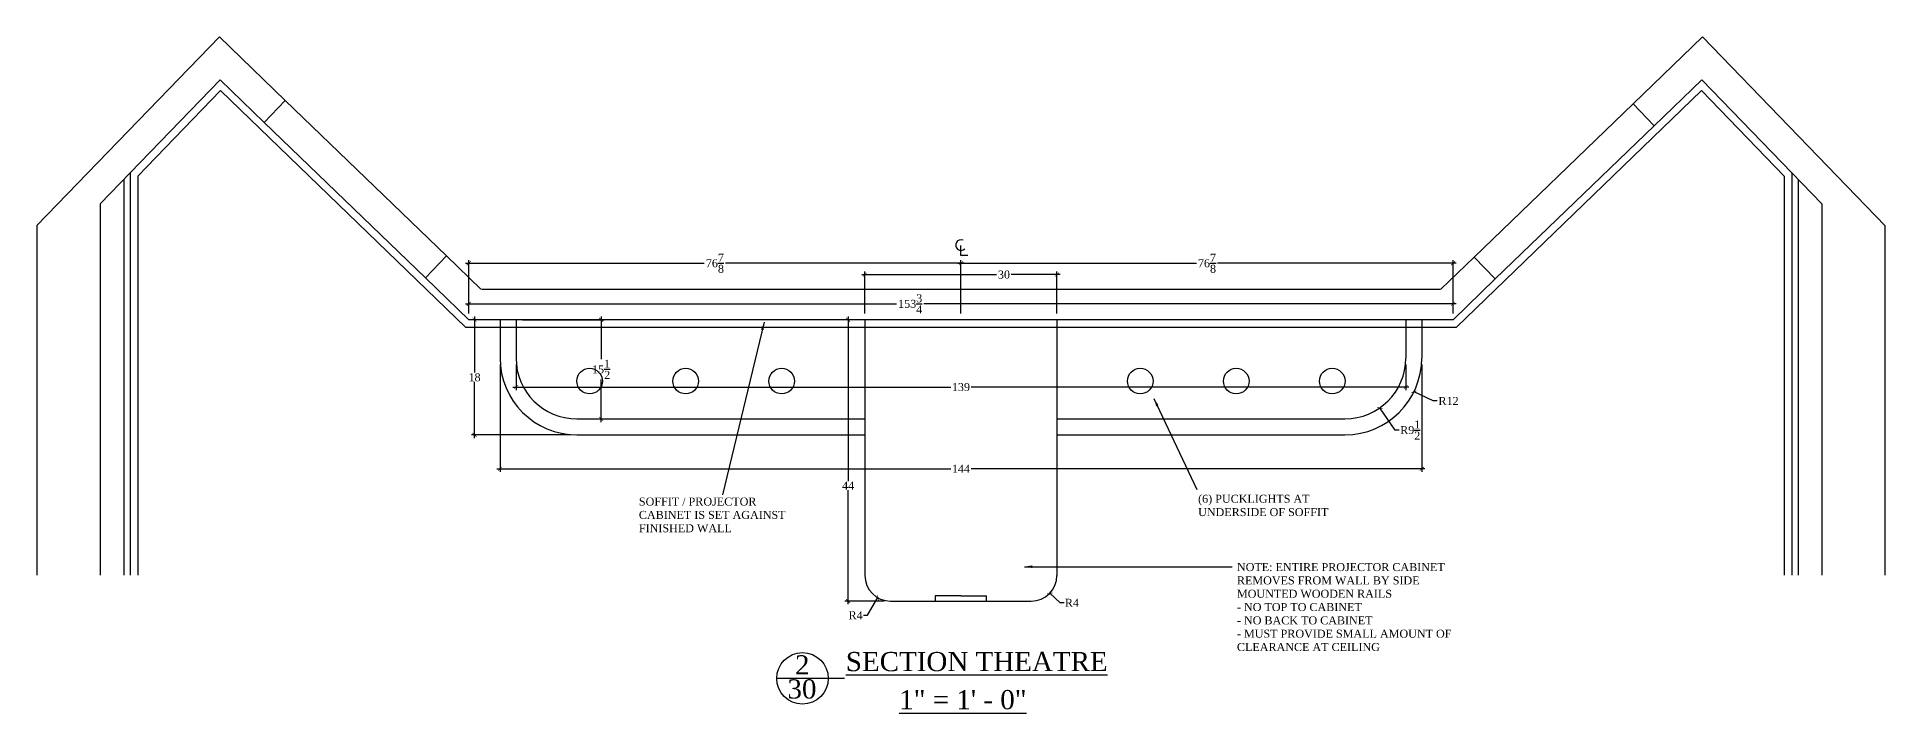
# Model space of a CAD drawing. Header units: inches. Extents: x -8 to 7069, y -18 to 1274.
# Drawn here: x 4620.2 to 4908.9, y 803.1 to 908.9 of the extents above; entities that cross this region are included whole.
import ezdxf

# ---------------------------------------------------------------- set-up
doc = ezdxf.new("R2010")
doc.units = ezdxf.units.IN
doc.header["$MEASUREMENT"] = 0
doc.layers.add('VIEWPORT', color=7, linetype='Continuous')
doc.styles.add('BOOKMAN', font='BOOKOS.TTF')
doc.dimstyles.new('SACHI-1', dxfattribs={"dimtxt": 1.25, "dimasz": 0.625, "dimexe": 0.5, "dimexo": 1, "dimgap": 0.09, "dimtad": 0, "dimtih": 1, "dimtoh": 1, "dimdec": 5, "dimzin": 3, "dimdsep": 46, "dimlunit": 5, "dimtxsty": 'BOOKMAN', "dimblk": 'ARCHTICK', "dimcen": 0, "dimdle": 0.5, "dimclrd": 5, "dimclre": 5, "dimclrt": 5, "dimadec": 1, "dimazin": 0, "dimtfac": 1, "dimtdec": 5, "dimtofl": 0, "dimtmove": 0, "dimatfit": 3, "dimfxl": 0, "dimtolj": 1, "dimtzin": 0, "dimarcsym": 0})
doc.dimstyles.new('SACHI-1-1-2', dxfattribs={"dimtxt": 0.875, "dimasz": 0.375, "dimexe": 0.5, "dimexo": 0.75, "dimgap": 0.09, "dimtad": 0, "dimtih": 1, "dimtoh": 1, "dimdec": 5, "dimzin": 3, "dimdsep": 46, "dimlunit": 5, "dimtxsty": 'BOOKMAN', "dimblk": 'ARCHTICK', "dimcen": 0, "dimdle": 0.375, "dimclrd": 5, "dimclre": 5, "dimclrt": 5, "dimadec": 1, "dimazin": 0, "dimtfac": 1, "dimtdec": 5, "dimtofl": 0, "dimtmove": 0, "dimatfit": 3, "dimfxl": 0, "dimtolj": 1, "dimtzin": 0, "dimarcsym": 0})
doc.dimstyles.new('SACHI-3', dxfattribs={"dimtxt": 0.4375, "dimasz": 0.25, "dimexe": 0.125, "dimexo": 0.5, "dimgap": 0.09, "dimtad": 0, "dimtih": 1, "dimtoh": 1, "dimdec": 5, "dimzin": 3, "dimdsep": 46, "dimlunit": 5, "dimtxsty": 'BOOKMAN', "dimblk": 'ARCHTICK', "dimcen": 0, "dimdle": 0.125, "dimclrd": 5, "dimclre": 5, "dimclrt": 5, "dimadec": 1, "dimazin": 0, "dimtfac": 1, "dimtdec": 5, "dimtofl": 0, "dimtmove": 0, "dimatfit": 3, "dimfxl": 0, "dimtolj": 1, "dimtzin": 0, "dimarcsym": 0})
doc.dimstyles.new('SACHI-3-4', dxfattribs={"dimtxt": 1.75, "dimasz": 0.75, "dimexe": 0.5, "dimexo": 1, "dimgap": 0.09, "dimtad": 0, "dimtih": 1, "dimtoh": 1, "dimdec": 5, "dimzin": 3, "dimdsep": 46, "dimlunit": 5, "dimtxsty": 'BOOKMAN', "dimblk": 'ARCHTICK', "dimcen": 0, "dimclrd": 5, "dimclre": 5, "dimclrt": 5, "dimadec": 1, "dimazin": 0, "dimtfac": 1, "dimtdec": 5, "dimtofl": 0, "dimtmove": 0, "dimatfit": 3, "dimfxl": 0, "dimtolj": 1, "dimtzin": 0, "dimarcsym": 0})

# ---------------------------------------------------------------- blocks, each defined once
blk = doc.blocks.new('_ARCHTICK')
at = {"color": 0, "linetype": 'ByBlock', "const_width": 0.15}
blk.add_lwpolyline([(-0.5, -0.5), (0.5, 0.5)], dxfattribs=at)
blk = doc.blocks.new('*D634')
at = {"layer": 'Defpoints', "color": 0}
for p in [(4692.56, 858.62), (4836.56, 858.62), (4836.56, 841.31)]:
    blk.add_point(p, dxfattribs=at)
at = {"layer": 'VIEWPORT', "color": 5, "lineweight": -2}
for p, q in [((4692.56, 857.62), (4692.56, 840.81)), ((4836.56, 857.62), (4836.56, 840.81)), ((4692.06, 841.31), (4762.96, 841.31)), ((4837.06, 841.31), (4766.16, 841.31))]:
    blk.add_line(p, q, dxfattribs=at)
at = {"layer": 'VIEWPORT', "color": 5, "lineweight": -2, "xscale": 0.625, "yscale": 0.625, "zscale": 0.625, "rotation": 180}
blk.add_blockref('_ARCHTICK', (4692.56, 841.31), dxfattribs=at)
at = {"layer": 'VIEWPORT', "color": 5, "lineweight": -2, "xscale": 0.625, "yscale": 0.625, "zscale": 0.625}
blk.add_blockref('_ARCHTICK', (4836.56, 841.31), dxfattribs=at)
at = {"layer": 'VIEWPORT', "color": 5, "insert": (4764.56, 841.31), "char_height": 1.25, "attachment_point": 5, "style": 'BOOKMAN'}
blk.add_mtext('\\A1;144', dxfattribs=at)
blk = doc.blocks.new('*D635')
at = {"layer": 'Defpoints', "color": 0}
for p in [(4695.06, 858.62), (4834.06, 858.62), (4834.06, 854.09)]:
    blk.add_point(p, dxfattribs=at)
at = {"layer": 'VIEWPORT', "color": 5, "lineweight": -2}
for p, q in [((4695.06, 857.62), (4695.06, 853.59)), ((4834.06, 857.62), (4834.06, 853.59)), ((4694.56, 854.09), (4762.97, 854.09)), ((4834.56, 854.09), (4766.14, 854.09))]:
    blk.add_line(p, q, dxfattribs=at)
at = {"layer": 'VIEWPORT', "color": 5, "lineweight": -2, "xscale": 0.625, "yscale": 0.625, "zscale": 0.625, "rotation": 180}
blk.add_blockref('_ARCHTICK', (4695.06, 854.09), dxfattribs=at)
at = {"layer": 'VIEWPORT', "color": 5, "lineweight": -2, "xscale": 0.625, "yscale": 0.625, "zscale": 0.625}
blk.add_blockref('_ARCHTICK', (4834.06, 854.09), dxfattribs=at)
at = {"layer": 'VIEWPORT', "color": 5, "insert": (4764.56, 854.09), "char_height": 1.25, "attachment_point": 5, "style": 'BOOKMAN'}
blk.add_mtext('\\A1;139', dxfattribs=at)
blk = doc.blocks.new('*D636')
at = {"layer": 'Defpoints', "color": 0}
for p in [(4692.56, 864.62), (4688.57, 846.62), (4704.56, 846.62)]:
    blk.add_point(p, dxfattribs=at)
at = {"layer": 'VIEWPORT', "color": 5, "lineweight": -2}
for p, q in [((4691.56, 864.62), (4688.07, 864.62)), ((4688.57, 865.12), (4688.57, 856.36)), ((4688.57, 846.12), (4688.57, 854.89)), ((4703.56, 846.62), (4688.07, 846.62))]:
    blk.add_line(p, q, dxfattribs=at)
at = {"layer": 'VIEWPORT', "color": 5, "lineweight": -2, "xscale": 0.625, "yscale": 0.625, "zscale": 0.625}
for p, rotation in [((4688.57, 864.62), 90), ((4688.57, 846.62), 270)]:
    blk.add_blockref('_ARCHTICK', p, dxfattribs=dict(at, rotation=rotation))
at = {"layer": 'VIEWPORT', "color": 5, "insert": (4688.57, 855.62), "char_height": 1.25, "attachment_point": 5, "style": 'BOOKMAN'}
blk.add_mtext('\\A1;18', dxfattribs=at)
blk = doc.blocks.new('*D637')
at = {"layer": 'Defpoints', "color": 0}
for p in [(4695.06, 864.62), (4704.56, 849.12), (4708.34, 849.12)]:
    blk.add_point(p, dxfattribs=at)
at = {"layer": 'VIEWPORT', "color": 5, "lineweight": -2}
for p, q in [((4696.06, 864.62), (4708.84, 864.62)), ((4708.34, 865.12), (4708.34, 858.46)), ((4708.34, 848.62), (4708.34, 855.28)), ((4705.56, 849.12), (4708.84, 849.12))]:
    blk.add_line(p, q, dxfattribs=at)
at = {"layer": 'VIEWPORT', "color": 5, "lineweight": -2, "xscale": 0.625, "yscale": 0.625, "zscale": 0.625}
for p, rotation in [((4708.34, 864.62), 90), ((4708.34, 849.12), 270)]:
    blk.add_blockref('_ARCHTICK', p, dxfattribs=dict(at, rotation=rotation))
at = {"layer": 'VIEWPORT', "color": 5, "insert": (4708.34, 856.87), "char_height": 1.25, "attachment_point": 5, "style": 'BOOKMAN'}
blk.add_mtext('\\A1;15{\\H1.000000x;\\S1/2;}', dxfattribs=at)
blk = doc.blocks.new('*D638')
at = {"layer": 'Defpoints', "color": 0}
for p in [(4824.56, 858.62), (4835.35, 853.37)]:
    blk.add_point(p, dxfattribs=at)
at = {"layer": 'VIEWPORT', "color": 5, "lineweight": -2}
for p, q in [((4838.34, 851.92), (4835.35, 853.37)), ((4838.97, 851.92), (4838.34, 851.92))]:
    blk.add_line(p, q, dxfattribs=at)
at = {"layer": 'VIEWPORT', "color": 5, "lineweight": -2, "xscale": 0.625, "yscale": 0.625, "zscale": 0.625, "rotation": 154.0594219247056}
blk.add_blockref('_ARCHTICK', (4835.35, 853.37), dxfattribs=at)
at = {"layer": 'VIEWPORT', "color": 5, "insert": (4840.74, 851.92), "char_height": 1.25, "attachment_point": 5, "style": 'BOOKMAN'}
blk.add_mtext('\\A1;R12', dxfattribs=at)
blk = doc.blocks.new('*D639')
at = {"layer": 'Defpoints', "color": 0}
for p in [(4824.56, 858.62), (4829.99, 850.83)]:
    blk.add_point(p, dxfattribs=at)
at = {"layer": 'VIEWPORT', "color": 5, "lineweight": -2}
for p, q in [((4832.41, 847.37), (4829.99, 850.83)), ((4833.03, 847.37), (4832.41, 847.37))]:
    blk.add_line(p, q, dxfattribs=at)
at = {"layer": 'VIEWPORT', "color": 5, "lineweight": -2, "xscale": 0.625, "yscale": 0.625, "zscale": 0.625, "rotation": 124.9017611288291}
blk.add_blockref('_ARCHTICK', (4829.99, 850.83), dxfattribs=at)
at = {"layer": 'VIEWPORT', "color": 5, "insert": (4834.76, 847.37), "char_height": 1.25, "attachment_point": 5, "style": 'BOOKMAN'}
blk.add_mtext('\\A1;R9{\\H1.000000x;\\S1/2;}', dxfattribs=at)
blk = doc.blocks.new('*D640')
at = {"layer": 'Defpoints', "color": 0}
for p in [(4749.56, 864.62), (4746.93, 820.62), (4753.56, 820.62)]:
    blk.add_point(p, dxfattribs=at)
at = {"layer": 'VIEWPORT', "color": 5, "lineweight": -2}
for p, q in [((4748.56, 864.62), (4746.43, 864.62)), ((4746.93, 865.12), (4746.93, 839.39)), ((4746.93, 820.12), (4746.93, 837.96)), ((4752.56, 820.62), (4746.43, 820.62))]:
    blk.add_line(p, q, dxfattribs=at)
at = {"layer": 'VIEWPORT', "color": 5, "lineweight": -2, "xscale": 0.625, "yscale": 0.625, "zscale": 0.625}
for p, rotation in [((4746.93, 864.62), 90), ((4746.93, 820.62), 270)]:
    blk.add_blockref('_ARCHTICK', p, dxfattribs=dict(at, rotation=rotation))
at = {"layer": 'VIEWPORT', "color": 5, "insert": (4746.93, 838.68), "char_height": 1.25, "attachment_point": 5, "style": 'BOOKMAN'}
blk.add_mtext('\\A1;44', dxfattribs=at)
blk = doc.blocks.new('*D641')
at = {"layer": 'Defpoints', "color": 0}
for p in [(4779.56, 871.68), (4749.56, 864.62), (4779.56, 864.62)]:
    blk.add_point(p, dxfattribs=at)
at = {"layer": 'VIEWPORT', "color": 5, "lineweight": -2}
for p, q in [((4749.56, 865.62), (4749.56, 872.18)), ((4779.56, 865.62), (4779.56, 872.18)), ((4749.06, 871.68), (4770.14, 871.68)), ((4780.06, 871.68), (4772.41, 871.68))]:
    blk.add_line(p, q, dxfattribs=at)
at = {"layer": 'VIEWPORT', "color": 5, "lineweight": -2, "xscale": 0.625, "yscale": 0.625, "zscale": 0.625, "rotation": 180}
blk.add_blockref('_ARCHTICK', (4749.56, 871.68), dxfattribs=at)
at = {"layer": 'VIEWPORT', "color": 5, "lineweight": -2, "xscale": 0.625, "yscale": 0.625, "zscale": 0.625}
blk.add_blockref('_ARCHTICK', (4779.56, 871.68), dxfattribs=at)
at = {"layer": 'VIEWPORT', "color": 5, "insert": (4771.28, 871.68), "char_height": 1.25, "attachment_point": 5, "style": 'BOOKMAN'}
blk.add_mtext('\\A1;30', dxfattribs=at)
blk = doc.blocks.new('*D642')
at = {"layer": 'Defpoints', "color": 0}
for p in [(4753.56, 824.62), (4751.56, 821.16)]:
    blk.add_point(p, dxfattribs=at)
at = {"layer": 'VIEWPORT', "color": 5, "lineweight": -2}
for p, q in [((4749.96, 818.4), (4751.56, 821.16)), ((4749.34, 818.4), (4749.96, 818.4))]:
    blk.add_line(p, q, dxfattribs=at)
at = {"layer": 'VIEWPORT', "color": 5, "lineweight": -2, "xscale": 0.625, "yscale": 0.625, "zscale": 0.625, "rotation": 59.97288782075084}
blk.add_blockref('_ARCHTICK', (4751.56, 821.16), dxfattribs=at)
at = {"layer": 'VIEWPORT', "color": 5, "insert": (4748.11, 818.4), "char_height": 1.25, "attachment_point": 5, "style": 'BOOKMAN'}
blk.add_mtext('\\A1;R4', dxfattribs=at)
blk = doc.blocks.new('*D643')
at = {"layer": 'Defpoints', "color": 0}
for p in [(4775.56, 824.62), (4778.45, 821.86)]:
    blk.add_point(p, dxfattribs=at)
at = {"layer": 'VIEWPORT', "color": 5, "lineweight": -2}
for p, q in [((4780.04, 820.35), (4778.45, 821.86)), ((4780.67, 820.35), (4780.04, 820.35))]:
    blk.add_line(p, q, dxfattribs=at)
at = {"layer": 'VIEWPORT', "color": 5, "lineweight": -2, "xscale": 0.625, "yscale": 0.625, "zscale": 0.625, "rotation": 136.3893406691846}
blk.add_blockref('_ARCHTICK', (4778.45, 821.86), dxfattribs=at)
at = {"layer": 'VIEWPORT', "color": 5, "insert": (4781.9, 820.35), "char_height": 1.25, "attachment_point": 5, "style": 'BOOKMAN'}
blk.add_mtext('\\A1;R4', dxfattribs=at)
blk = doc.blocks.new('*D729')
at = {"layer": 'Defpoints', "color": 0}
for p in [(4841.44, 867.11), (4687.67, 864.62), (4841.44, 864.62)]:
    blk.add_point(p, dxfattribs=at)
at = {"layer": 'VIEWPORT', "color": 5, "lineweight": -2}
for p, q in [((4687.17, 867.11), (4754.5, 867.11)), ((4687.67, 865.62), (4687.67, 867.61)), ((4841.94, 867.11), (4758.76, 867.11)), ((4841.44, 865.62), (4841.44, 867.61))]:
    blk.add_line(p, q, dxfattribs=at)
at = {"layer": 'VIEWPORT', "color": 5, "lineweight": -2, "xscale": 0.625, "yscale": 0.625, "zscale": 0.625, "rotation": 180}
blk.add_blockref('_ARCHTICK', (4687.67, 867.11), dxfattribs=at)
at = {"layer": 'VIEWPORT', "color": 5, "lineweight": -2, "xscale": 0.625, "yscale": 0.625, "zscale": 0.625}
blk.add_blockref('_ARCHTICK', (4841.44, 867.11), dxfattribs=at)
at = {"layer": 'VIEWPORT', "color": 5, "insert": (4756.63, 867.11), "char_height": 1.25, "attachment_point": 5, "style": 'BOOKMAN'}
blk.add_mtext('\\A1;153{\\H1.000000x;\\S3/4;}', dxfattribs=at)
blk = doc.blocks.new('*D730')
at = {"layer": 'Defpoints', "color": 0}
for p in [(4764.56, 873.46), (4687.67, 864.62), (4764.56, 864.62)]:
    blk.add_point(p, dxfattribs=at)
at = {"layer": 'VIEWPORT', "color": 5, "lineweight": -2}
for p, q in [((4687.17, 873.46), (4724.46, 873.46)), ((4687.67, 865.62), (4687.67, 873.96)), ((4765.06, 873.46), (4727.77, 873.46)), ((4764.56, 865.62), (4764.56, 873.96))]:
    blk.add_line(p, q, dxfattribs=at)
at = {"layer": 'VIEWPORT', "color": 5, "lineweight": -2, "xscale": 0.625, "yscale": 0.625, "zscale": 0.625, "rotation": 180}
blk.add_blockref('_ARCHTICK', (4687.67, 873.46), dxfattribs=at)
at = {"layer": 'VIEWPORT', "color": 5, "lineweight": -2, "xscale": 0.625, "yscale": 0.625, "zscale": 0.625}
blk.add_blockref('_ARCHTICK', (4764.56, 873.46), dxfattribs=at)
at = {"layer": 'VIEWPORT', "color": 5, "insert": (4726.12, 873.46), "char_height": 1.25, "attachment_point": 5, "style": 'BOOKMAN'}
blk.add_mtext('\\A1;76{\\H1.000000x;\\S7/8;}', dxfattribs=at)
blk = doc.blocks.new('*D731')
at = {"layer": 'Defpoints', "color": 0}
for p in [(4841.44, 873.46), (4764.56, 864.62), (4841.44, 864.62)]:
    blk.add_point(p, dxfattribs=at)
at = {"layer": 'VIEWPORT', "color": 5, "lineweight": -2}
for p, q in [((4764.06, 873.46), (4801.34, 873.46)), ((4764.56, 865.62), (4764.56, 873.96)), ((4841.94, 873.46), (4804.65, 873.46)), ((4841.44, 865.62), (4841.44, 873.96))]:
    blk.add_line(p, q, dxfattribs=at)
at = {"layer": 'VIEWPORT', "color": 5, "lineweight": -2, "xscale": 0.625, "yscale": 0.625, "zscale": 0.625, "rotation": 180}
blk.add_blockref('_ARCHTICK', (4764.56, 873.46), dxfattribs=at)
at = {"layer": 'VIEWPORT', "color": 5, "lineweight": -2, "xscale": 0.625, "yscale": 0.625, "zscale": 0.625}
blk.add_blockref('_ARCHTICK', (4841.44, 873.46), dxfattribs=at)
at = {"layer": 'VIEWPORT', "color": 5, "insert": (4803, 873.46), "char_height": 1.25, "attachment_point": 5, "style": 'BOOKMAN'}
blk.add_mtext('\\A1;76{\\H1.000000x;\\S7/8;}', dxfattribs=at)

msp = doc.modelspace()

# ---------------------------------------------------------------- linework, layer by layer
msp.add_line((4746.37005, 808.534893), (4735.778897, 808.534893))
msp.add_circle((4739.801102, 808.534893), 4.022205)
at = {"layer": 'VIEWPORT'}
for p, q in [((4620.200179, 879.343398), (4648.703265, 908.859208)), ((4648.703265, 908.859208), (4659.00477, 898.91116)), ((4880.410173, 908.859229), (4869.569141, 898.390166)), ((4908.938047, 879.31775), (4880.410173, 908.859229)), ((4630.075179, 882.731367), (4648.820502, 902.142716)), ((4648.820502, 902.142716), (4655.705143, 895.494296)), ((4880.292936, 902.142737), (4872.868769, 894.973302)), ((4899.038279, 882.731367), (4880.292936, 902.142737)), ((4655.705143, 895.494296), (4659.00477, 898.91116)), ((4872.868769, 894.973302), (4869.569141, 898.390166)), ((4633.762679, 886.549885), (4633.762679, 824.654359)), ((4634.762679, 887.585415), (4634.762679, 824.654359)), ((4894.350779, 887.585415), (4894.350779, 824.654359)), ((4895.350779, 886.549885), (4895.350779, 824.654359)), ((4630.075179, 882.731367), (4630.075179, 824.654359)), ((4899.038279, 882.731367), (4899.038279, 824.654359)), ((4620.200179, 879.343398), (4620.200179, 824.654359)), ((4908.913279, 879.379054), (4908.913279, 824.654359)), ((4680.882036, 871.181253), (4684.181663, 874.598117)), ((4684.181663, 874.598117), (4689.567901, 869.396687)), ((4844.751918, 874.424453), (4839.545515, 869.396687)), ((4848.051546, 871.007589), (4844.751918, 874.424453)), ((4680.882036, 871.181253), (4687.674425, 864.621919)), ((4839.484211, 869.371919), (4689.629206, 869.371919)), ((4848.051546, 871.007589), (4841.438991, 864.621919)), ((4841.438991, 864.621919), (4687.674425, 864.621919)), ((4692.556723, 864.621919), (4692.556723, 858.621919)), ((4695.056723, 864.621919), (4695.056723, 858.621919)), ((4749.55674, 864.621919), (4749.55674, 824.621919)), ((4779.55674, 864.621919), (4779.55674, 824.621919)), ((4834.056757, 864.621919), (4834.056757, 858.621919)), ((4836.556757, 864.621919), (4836.556757, 858.621919)), ((4704.556723, 849.121919), (4749.55674, 849.121919)), ((4779.55674, 849.121919), (4824.556757, 849.121919)), ((4704.556723, 846.621919), (4749.55674, 846.621919)), ((4779.55674, 846.621919), (4824.556757, 846.621919)), ((4753.55674, 820.621919), (4775.55674, 820.621919))]:
    msp.add_line(p, q, dxfattribs=at)
at = {"layer": 'VIEWPORT', "color": 6}
for p, q in [((4635.950179, 887.105634), (4648.849811, 900.463593)), ((4648.849811, 900.463593), (4687.194644, 863.434419)), ((4880.263627, 900.463614), (4841.918772, 863.434419)), ((4893.163279, 887.105634), (4880.263627, 900.463614)), ((4635.950179, 887.105634), (4635.950179, 824.654359)), ((4893.163279, 887.105634), (4893.163279, 824.654359)), ((4841.918772, 863.434419), (4687.194644, 863.434419))]:
    msp.add_line(p, q, dxfattribs=at)
at = {"layer": 'VIEWPORT', "color": 251}
for p, q in [((4659.00477, 898.91116), (4684.181663, 874.598117)), ((4869.569141, 898.390166), (4844.751918, 874.424453)), ((4680.882036, 871.181253), (4655.705143, 895.494296)), ((4872.868769, 894.973302), (4848.051546, 871.007589)), ((4764.55674, 821.434419), (4760.55674, 821.434419)), ((4760.55674, 821.434419), (4760.55674, 820.621919)), ((4764.55674, 821.434419), (4768.55674, 821.434419)), ((4768.55674, 820.621919), (4768.55674, 821.434419))]:
    msp.add_line(p, q, dxfattribs=at)
at = {"layer": 'VIEWPORT', "color": 1}
for p, q in [((4764.512375, 876.223027), (4764.512375, 874.706568)), ((4764.512375, 874.706568), (4765.629414, 874.706568))]:
    msp.add_line(p, q, dxfattribs=at)
at = {"layer": 'VIEWPORT', "color": 251}
for centre in [(4706.54399, 855.028169), (4721.54399, 855.028169), (4736.54399, 855.028169), (4792.56949, 855.028169), (4807.56949, 855.028169), (4822.56949, 855.028169)]:
    msp.add_circle(centre, 2, dxfattribs=at)
at = {"layer": 'VIEWPORT', "color": 1}
msp.add_arc((4764.572222, 876.305683), 0.836081, 68.27895149, 315.75340398, dxfattribs=at)
at = {"layer": 'VIEWPORT'}
for centre, radius, start, end in [((4704.556723, 858.621919), 12, 180, 270), ((4704.556723, 858.621919), 9.5, 180, 270), ((4824.556757, 858.621919), 9.5, 270, 0), ((4824.556757, 858.621919), 12, 270, 0), ((4753.55674, 824.621919), 4, 180, 270), ((4775.55674, 824.621919), 4, 270, 0)]:
    msp.add_arc(centre, radius, start, end, dxfattribs=at)

# ---------------------------------------------------------------- texts
at = {"char_height": 3, "attachment_point": 1, "style": 'BOOKMAN'}
for s, insert, width in [('2', (4738.633115, 812.143204), 3.28446423), ('{\\LSECTION THEATRE}', (4746.576099, 812.660567), 110.81018701), ('30', (4737.456605, 808.380932), 3.28446423), ('{\\L1" = 1\' - 0"}', (4754.909854, 806.701888), 113.74768701)]:
    msp.add_mtext(s, dxfattribs=dict(at, insert=insert, width=width))
at = {"layer": 'VIEWPORT', "attachment_point": 1, "style": 'BOOKMAN'}
for s, insert, char_height, width in [('{\\H1.429x;SOFFIT / PROJECTOR CABINET IS SET AGAINST FINISHED WALL}', (4714.242759, 836.808839), 0.875, 24.06384298), ('(6) PUCKLIGHTS AT UNDERSIDE OF SOFFIT', (4801.614083, 837.249562), 1.25, 27.81232388), ('NOTE: ENTIRE PROJECTOR CABINET REMOVES FROM WALL BY SIDE MOUNTED WOODEN RAILS\\P- NO TOP TO CABINET\\P- NO BACK TO CABINET\\P- MUST PROVIDE SMALL AMOUNT OF CLEARANCE AT CEILING', (4807.681806, 826.562365), 1.25, 34.12361009)]:
    msp.add_mtext(s, dxfattribs=dict(at, insert=insert, char_height=char_height, width=width))

# ---------------------------------------------------------------- dimensions: what is measured, and where the dimension line sits
at = {"layer": 'VIEWPORT'}
for base, p1, p2, picture, middle in [((4764.556708, 873.458612), (4687.674425, 864.621919), (4764.556708, 864.621919), '*D730', (4726.115567, 873.458612)), ((4836.556757, 841.308199), (4692.556723, 858.621919), (4836.556757, 858.621919), '*D634', (4764.55674, 841.308199)), ((4834.056757, 854.092254), (4695.056723, 858.621919), (4834.056757, 858.621919), '*D635', (4764.55674, 854.092254))]:
    dim = msp.add_linear_dim(base=base, p1=p1, p2=p2, dimstyle='SACHI-1', dxfattribs=at)
    dim.commit()
    dim.dimension.update_dxf_attribs({"geometry": picture, "text_midpoint": middle})
dim = msp.add_linear_dim(base=(4841.438991, 873.458612), p1=(4764.556708, 864.621919), p2=(4841.438991, 864.621919), dimstyle='SACHI-1', override={"dimtmove": 1}, dxfattribs=at)
dim.commit()
dim.dimension.update_dxf_attribs({"geometry": '*D731', "text_midpoint": (4802.997849, 873.458612)})
for base, p1, p2, picture, middle in [((4779.55674, 871.679109), (4749.55674, 864.621919), (4779.55674, 864.621919), '*D641', (4771.277211, 871.679109)), ((4841.438991, 867.114472), (4687.674425, 864.621919), (4841.438991, 864.621919), '*D729', (4756.634134, 867.114472))]:
    dim = msp.add_linear_dim(base=base, p1=p1, p2=p2, dimstyle='SACHI-1', dxfattribs=at)
    dim.commit()
    dim.dimension.update_dxf_attribs({"geometry": picture, "text_midpoint": middle, "dimtype": 160})
for base, p1, p2, picture, middle in [((4688.569895, 846.621919), (4692.556723, 864.621919), (4704.556723, 846.621919), '*D636', (4688.569895, 855.621919)), ((4708.340242, 849.121919), (4695.056723, 864.621919), (4704.556723, 849.121919), '*D637', (4708.340242, 856.871919))]:
    dim = msp.add_linear_dim(base=base, p1=p1, p2=p2, angle=90, dimstyle='SACHI-1', dxfattribs=at)
    dim.commit()
    dim.dimension.update_dxf_attribs({"geometry": picture, "text_midpoint": middle})
dim = msp.add_linear_dim(base=(4746.930025, 820.621919), p1=(4749.55674, 864.621919), p2=(4753.55674, 820.621919), angle=90, dimstyle='SACHI-1', dxfattribs=at)
dim.commit()
dim.dimension.update_dxf_attribs({"geometry": '*D640', "text_midpoint": (4746.930025, 838.675962), "dimtype": 160})
for center, mpoint, picture, middle in [((4824.556757, 858.621919), (4835.347735, 853.372654), '*D638', (4840.742487, 851.916747)), ((4824.556757, 858.621919), (4829.992382, 850.830643), '*D639', (4834.76187, 847.371401)), ((4753.55674, 824.621919), (4751.555101, 821.158764), '*D642', (4748.105012, 818.401735)), ((4775.55674, 824.621919), (4778.452914, 821.862902), '*D643', (4781.898302, 820.349334))]:
    dim = msp.add_radius_dim(center=center, mpoint=mpoint, dimstyle='SACHI-1', dxfattribs=at)
    dim.commit()
    dim.dimension.update_dxf_attribs({"geometry": picture, "text_midpoint": middle, "dimtype": 164})

# ---------------------------------------------------------------- leaders
for points, dimstyle in [([(4733.817667, 864.253561), (4727.283824, 837.213138)], 'SACHI-3'), ([(4794.709741, 852.317867), (4801.395733, 838.081109)], 'SACHI-3-4'), ([(4774.475126, 825.994537), (4806.93636, 825.994537)], 'SACHI-1-1-2')]:
    msp.add_leader(points, dimstyle=dimstyle, override={"dimasz": 1.25, "dimgap": 0.09, "dimtad": 0, "dimclrd": 256}, dxfattribs=at)

doc.saveas('drawing.dxf')
